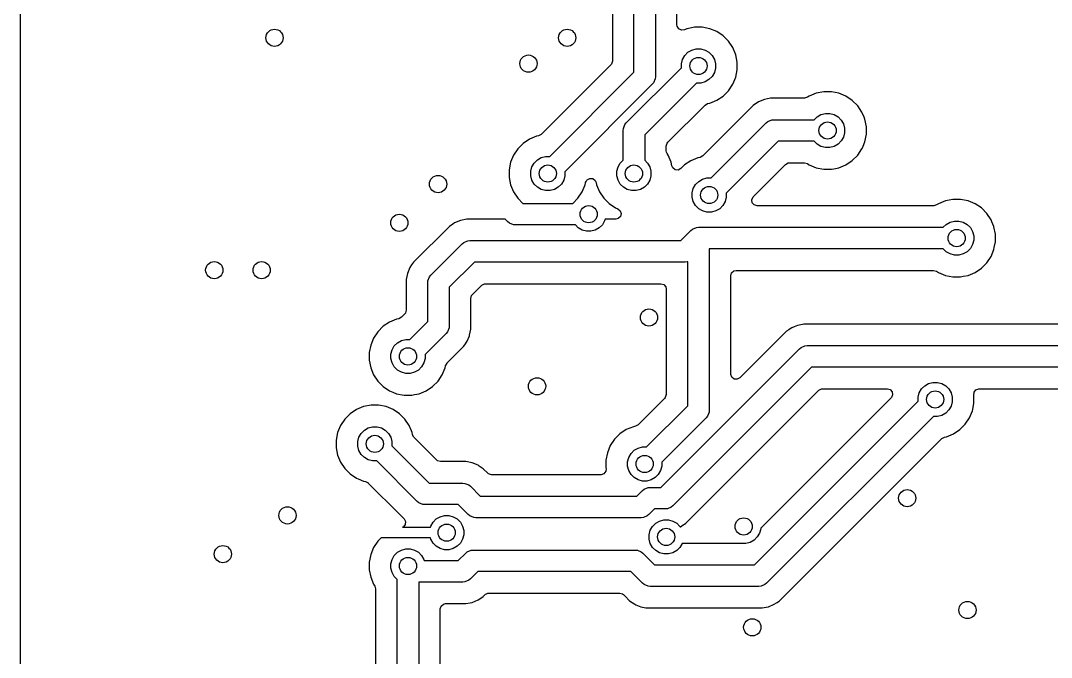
# Model space of a CAD drawing. Extents: x 2.03 to 8.88, y -5.74 to -2.97.
# Drawn here: x 2.028 to 2.97, y -4.264 to -3.681 of the extents above; entities that cross this region are included whole.
import ezdxf

# ---------------------------------------------------------------- set-up
doc = ezdxf.new("R2010")
doc.units = 0
doc.header["$MEASUREMENT"] = 0
doc.layers.add('BLACK', color=7, linetype='CONTINUOUS')

msp = doc.modelspace()

# ---------------------------------------------------------------- linework, layer by layer
at = {"layer": 'BLACK', "linetype": 'CONTINUOUS'}
for p, q in [((2.02758, -4.90665), (2.02758, -3.05134)), ((2.56888, -3.50103), (2.56888, -3.71822)), ((2.58858, -3.7284), (2.58858, -3.50394)), ((2.60827, -3.50801), (2.60827, -3.73248)), ((2.62797, -3.6851), (2.62797, -3.5182)), ((2.62812, -3.68631), (2.62797, -3.6851)), ((2.62953, -3.68868), (2.62812, -3.68631)), ((2.63199, -3.68991), (2.62953, -3.68868)), ((2.63472, -3.68961), (2.63199, -3.68991)), ((2.63699, -3.68868), (2.63472, -3.68961)), ((2.6373, -3.68855), (2.63699, -3.68868)), ((2.64415, -3.68719), (2.6373, -3.68855)), ((2.6373, -3.68855), (2.6373, -3.68855)), ((2.6373, -3.68855), (2.6373, -3.68855)), ((2.6373, -3.68855), (2.6373, -3.68855)), ((2.65113, -3.68719), (2.64415, -3.68719)), ((2.64415, -3.68719), (2.64415, -3.68719)), ((2.65798, -3.68855), (2.65113, -3.68719)), ((2.65113, -3.68719), (2.65113, -3.68719)), ((2.66443, -3.69122), (2.65798, -3.68855)), ((2.65798, -3.68855), (2.65798, -3.68855)), ((2.67024, -3.6951), (2.66443, -3.69122)), ((2.66443, -3.69122), (2.66443, -3.69122)), ((2.67518, -3.70004), (2.67024, -3.6951)), ((2.67024, -3.6951), (2.67024, -3.6951)), ((2.67906, -3.70584), (2.67518, -3.70004)), ((2.67518, -3.70004), (2.67518, -3.70004)), ((2.63309, -3.71661), (2.63514, -3.71305)), ((2.63514, -3.71305), (2.63805, -3.71014)), ((2.63805, -3.71014), (2.64161, -3.70809)), ((2.64161, -3.70809), (2.64558, -3.70702)), ((2.64558, -3.70702), (2.64969, -3.70702)), ((2.64969, -3.70702), (2.65366, -3.70809)), ((2.65366, -3.70809), (2.65722, -3.71014)), ((2.65722, -3.71014), (2.66013, -3.71305)), ((2.66013, -3.71305), (2.66219, -3.71661)), ((2.68173, -3.7123), (2.67906, -3.70584)), ((2.67906, -3.70584), (2.67906, -3.70584)), ((2.68309, -3.71915), (2.68173, -3.7123)), ((2.68173, -3.7123), (2.68173, -3.7123)), ((2.56745, -3.72167), (2.50385, -3.78527)), ((2.5681, -3.72086), (2.56745, -3.72167)), ((2.56888, -3.71822), (2.5681, -3.72086)), ((2.58162, -3.77473), (2.63202, -3.72433)), ((2.63202, -3.72058), (2.63309, -3.71661)), ((2.63202, -3.72433), (2.63202, -3.72058)), ((2.66219, -3.71661), (2.66325, -3.72058)), ((2.66325, -3.72058), (2.66325, -3.72469)), ((2.68309, -3.72613), (2.68309, -3.71915)), ((2.68309, -3.71915), (2.68309, -3.71915)), ((2.51154, -3.80545), (2.58858, -3.7284)), ((2.60827, -3.73248), (2.60808, -3.7344)), ((2.66013, -3.73222), (2.65722, -3.73513)), ((2.66219, -3.72866), (2.66013, -3.73222)), ((2.66325, -3.72469), (2.66219, -3.72866)), ((2.67906, -3.73943), (2.68173, -3.73298)), ((2.68173, -3.73297), (2.68309, -3.72613)), ((2.68173, -3.73298), (2.68173, -3.73297)), ((2.68309, -3.72613), (2.68309, -3.72613)), ((2.60538, -3.73944), (2.52546, -3.81937)), ((2.64594, -3.73825), (2.59843, -3.78577)), ((2.60661, -3.73795), (2.60538, -3.73944)), ((2.60808, -3.7344), (2.60661, -3.73795)), ((2.60808, -3.7344), (2.60808, -3.7344)), ((2.64969, -3.73825), (2.64594, -3.73825)), ((2.65366, -3.73719), (2.64969, -3.73825)), ((2.65722, -3.73513), (2.65366, -3.73719)), ((2.67518, -3.74524), (2.67906, -3.73943)), ((2.66443, -3.75406), (2.67024, -3.75018)), ((2.67024, -3.75018), (2.67518, -3.74524)), ((2.71363, -3.75215), (2.70792, -3.75328)), ((2.74467, -3.75215), (2.71363, -3.75215)), ((2.74476, -3.75214), (2.74467, -3.75215)), ((2.74739, -3.75132), (2.74476, -3.75214)), ((2.74895, -3.75028), (2.74739, -3.75132)), ((2.75541, -3.7476), (2.74895, -3.75028)), ((2.74895, -3.75028), (2.74895, -3.75028)), ((2.76226, -3.74624), (2.75541, -3.7476)), ((2.75541, -3.7476), (2.75541, -3.7476)), ((2.76924, -3.74624), (2.76226, -3.74624)), ((2.76226, -3.74624), (2.76226, -3.74624)), ((2.77609, -3.7476), (2.76924, -3.74624)), ((2.76924, -3.74624), (2.76924, -3.74624)), ((2.78254, -3.75027), (2.77609, -3.7476)), ((2.77609, -3.7476), (2.77609, -3.7476)), ((2.78254, -3.75028), (2.78254, -3.75027)), ((2.78835, -3.75415), (2.78254, -3.75028)), ((2.61956, -3.7925), (2.65363, -3.75843)), ((2.6977, -3.75874), (2.65149, -3.80495)), ((2.65363, -3.75843), (2.65604, -3.75711)), ((2.65604, -3.75711), (2.65612, -3.7571)), ((2.65612, -3.7571), (2.65798, -3.75673)), ((2.65798, -3.75673), (2.66443, -3.75406)), ((2.70254, -3.75551), (2.6977, -3.75874)), ((2.6977, -3.75874), (2.6977, -3.75874)), ((2.70792, -3.75328), (2.70254, -3.75551)), ((2.70254, -3.75551), (2.70254, -3.75551)), ((2.70792, -3.75328), (2.70792, -3.75328)), ((2.78835, -3.75416), (2.78835, -3.75415)), ((2.79329, -3.75909), (2.78835, -3.75416)), ((2.79717, -3.7649), (2.79329, -3.75909)), ((2.79329, -3.75909), (2.79329, -3.75909)), ((2.75351, -3.77185), (2.75616, -3.7692)), ((2.75616, -3.7692), (2.75972, -3.76714)), ((2.75972, -3.76714), (2.76369, -3.76608)), ((2.76369, -3.76608), (2.7678, -3.76608)), ((2.7678, -3.76608), (2.77177, -3.76714)), ((2.77177, -3.76714), (2.77533, -3.7692)), ((2.77533, -3.7692), (2.77824, -3.77211)), ((2.79909, -3.76955), (2.79717, -3.7649)), ((2.79717, -3.7649), (2.79717, -3.7649)), ((2.79981, -3.77128), (2.79909, -3.76955)), ((2.79984, -3.77135), (2.79981, -3.77128)), ((2.8012, -3.7782), (2.79984, -3.77135)), ((2.79984, -3.77135), (2.79984, -3.77135)), ((2.57874, -3.78169), (2.57893, -3.77977)), ((2.57893, -3.77977), (2.5804, -3.77622)), ((2.5804, -3.77622), (2.58162, -3.77473)), ((2.5804, -3.77622), (2.5804, -3.77622)), ((2.65917, -3.82513), (2.70958, -3.77473)), ((2.70958, -3.77473), (2.71107, -3.77351)), ((2.71107, -3.77351), (2.71462, -3.77204)), ((2.71107, -3.77351), (2.71107, -3.77351)), ((2.71462, -3.77204), (2.71654, -3.77185)), ((2.71654, -3.77185), (2.75351, -3.77185)), ((2.77824, -3.77211), (2.7803, -3.77567)), ((2.7803, -3.77567), (2.78136, -3.77964)), ((2.78136, -3.77964), (2.78136, -3.78375)), ((2.8012, -3.78518), (2.8012, -3.7782)), ((2.8012, -3.7782), (2.8012, -3.7782)), ((2.8012, -3.7782), (2.8012, -3.7782)), ((2.49305, -3.78965), (2.48724, -3.79352)), ((2.4995, -3.78697), (2.49305, -3.78964)), ((2.49305, -3.78964), (2.49305, -3.78965)), ((2.50135, -3.7866), (2.4995, -3.78697)), ((2.4995, -3.78697), (2.4995, -3.78697)), ((2.50144, -3.78659), (2.50135, -3.7866)), ((2.50385, -3.78527), (2.50144, -3.78659)), ((2.57874, -3.80882), (2.57874, -3.78169)), ((2.59843, -3.78577), (2.59843, -3.80882)), ((2.7803, -3.78772), (2.77824, -3.79128)), ((2.78136, -3.78375), (2.7803, -3.78772)), ((2.79984, -3.79203), (2.8012, -3.78518)), ((2.4823, -3.79846), (2.47842, -3.80427)), ((2.48724, -3.79353), (2.4823, -3.79846)), ((2.4823, -3.79846), (2.4823, -3.79846)), ((2.48724, -3.79352), (2.48724, -3.79353)), ((2.61813, -3.79595), (2.6189, -3.79331)), ((2.61813, -3.79999), (2.61813, -3.79595)), ((2.6189, -3.79331), (2.61956, -3.7925)), ((2.72061, -3.79154), (2.67309, -3.83905)), ((2.75351, -3.79154), (2.72061, -3.79154)), ((2.75616, -3.79419), (2.75351, -3.79154)), ((2.75972, -3.79624), (2.75616, -3.79419)), ((2.76369, -3.79731), (2.75972, -3.79624)), ((2.7678, -3.79731), (2.76369, -3.79731)), ((2.77177, -3.79624), (2.7678, -3.79731)), ((2.77533, -3.79419), (2.77177, -3.79624)), ((2.77824, -3.79128), (2.77533, -3.79419)), ((2.79329, -3.80429), (2.79717, -3.79849)), ((2.79717, -3.79849), (2.79735, -3.79804)), ((2.79735, -3.79804), (2.79815, -3.79611)), ((2.79815, -3.79611), (2.79984, -3.79203)), ((2.47842, -3.80427), (2.47575, -3.81072)), ((2.47842, -3.80427), (2.47842, -3.80427)), ((2.49735, -3.81148), (2.50026, -3.80857)), ((2.50026, -3.80857), (2.50382, -3.80651)), ((2.50382, -3.80651), (2.50779, -3.80545)), ((2.50779, -3.80545), (2.51154, -3.80545)), ((2.57609, -3.81148), (2.57874, -3.80882)), ((2.59843, -3.80882), (2.60108, -3.81148)), ((2.61813, -3.80008), (2.61813, -3.79999)), ((2.61815, -3.80015), (2.61813, -3.80008)), ((2.61833, -3.80136), (2.61815, -3.80015)), ((2.61873, -3.80199), (2.61833, -3.80136)), ((2.61895, -3.8027), (2.61873, -3.80199)), ((2.62, -3.80427), (2.61895, -3.8027)), ((2.62267, -3.81072), (2.62, -3.80427)), ((2.62, -3.80427), (2.62, -3.80427)), ((2.62, -3.80427), (2.62, -3.80427)), ((2.64714, -3.80666), (2.64069, -3.80933)), ((2.64899, -3.80629), (2.64714, -3.80666)), ((2.64714, -3.80666), (2.64714, -3.80666)), ((2.64907, -3.80627), (2.64899, -3.80629)), ((2.65149, -3.80495), (2.64907, -3.80627)), ((2.78254, -3.81311), (2.78835, -3.80923)), ((2.78835, -3.80923), (2.79329, -3.80429)), ((2.47575, -3.81072), (2.47439, -3.81757)), ((2.47439, -3.81757), (2.47439, -3.82455)), ((2.47575, -3.81072), (2.47575, -3.81072)), ((2.49423, -3.81901), (2.49529, -3.81504)), ((2.49529, -3.81504), (2.49735, -3.81148)), ((2.57297, -3.81901), (2.57403, -3.81504)), ((2.57403, -3.81504), (2.57609, -3.81148)), ((2.60108, -3.81148), (2.60313, -3.81504)), ((2.60313, -3.81504), (2.6042, -3.81901)), ((2.62333, -3.81402), (2.62267, -3.81072)), ((2.62421, -3.81599), (2.62333, -3.81402)), ((2.62641, -3.81764), (2.62421, -3.81599)), ((2.62916, -3.81784), (2.62641, -3.81764)), ((2.63157, -3.81652), (2.62916, -3.81784)), ((2.63488, -3.81321), (2.63157, -3.81652)), ((2.64069, -3.80933), (2.63488, -3.81321)), ((2.64069, -3.80933), (2.64069, -3.80933)), ((2.69778, -3.84224), (2.72734, -3.81267)), ((2.72734, -3.81267), (2.72976, -3.81135)), ((2.72976, -3.81135), (2.7308, -3.81124)), ((2.7308, -3.81124), (2.74467, -3.81124)), ((2.74467, -3.81124), (2.74731, -3.81202)), ((2.74731, -3.81202), (2.74739, -3.81206)), ((2.74739, -3.81206), (2.74895, -3.81311)), ((2.74895, -3.81311), (2.74895, -3.81311)), ((2.74895, -3.81311), (2.74895, -3.81311)), ((2.74895, -3.81311), (2.75541, -3.81578)), ((2.75541, -3.81578), (2.75541, -3.81578)), ((2.75541, -3.81578), (2.75541, -3.81578)), ((2.75541, -3.81578), (2.76226, -3.81715)), ((2.76226, -3.81715), (2.76226, -3.81715)), ((2.76226, -3.81715), (2.76226, -3.81715)), ((2.76226, -3.81715), (2.76924, -3.81715)), ((2.76924, -3.81715), (2.77152, -3.81669)), ((2.76924, -3.81715), (2.76924, -3.81715)), ((2.77152, -3.81669), (2.77609, -3.81578)), ((2.77609, -3.81578), (2.78254, -3.81311)), ((2.77609, -3.81578), (2.77609, -3.81578)), ((2.77609, -3.81578), (2.77609, -3.81578)), ((2.47439, -3.82455), (2.47575, -3.8314)), ((2.49423, -3.82312), (2.49423, -3.81901)), ((2.49529, -3.82709), (2.49423, -3.82312)), ((2.49735, -3.83065), (2.49529, -3.82709)), ((2.52439, -3.82709), (2.52234, -3.83065)), ((2.52546, -3.82312), (2.52439, -3.82709)), ((2.52546, -3.81937), (2.52546, -3.82312)), ((2.54501, -3.8282), (2.54558, -3.82712)), ((2.54558, -3.82712), (2.54563, -3.82706)), ((2.54563, -3.82706), (2.54584, -3.82685)), ((2.54584, -3.82685), (2.54826, -3.82553)), ((2.54826, -3.82553), (2.551, -3.82573)), ((2.551, -3.82573), (2.5532, -3.82737)), ((2.5532, -3.82737), (2.55408, -3.82935)), ((2.57297, -3.82312), (2.57297, -3.81901)), ((2.57403, -3.82709), (2.57297, -3.82312)), ((2.57609, -3.83065), (2.57403, -3.82709)), ((2.60313, -3.82709), (2.60108, -3.83065)), ((2.6042, -3.82312), (2.60313, -3.82709)), ((2.6042, -3.81901), (2.6042, -3.82312)), ((2.64789, -3.82825), (2.65145, -3.8262)), ((2.65145, -3.8262), (2.65542, -3.82513)), ((2.65542, -3.82513), (2.65917, -3.82513)), ((2.47575, -3.8314), (2.47575, -3.8314)), ((2.47575, -3.8314), (2.47842, -3.83786)), ((2.50026, -3.83356), (2.49735, -3.83065)), ((2.50382, -3.83561), (2.50026, -3.83356)), ((2.50779, -3.83668), (2.50382, -3.83561)), ((2.5119, -3.83668), (2.50779, -3.83668)), ((2.51587, -3.83561), (2.5119, -3.83668)), ((2.51943, -3.83356), (2.51587, -3.83561)), ((2.52234, -3.83065), (2.51943, -3.83356)), ((2.54126, -3.83786), (2.54393, -3.8314)), ((2.54393, -3.8314), (2.5443, -3.82955)), ((2.5443, -3.82955), (2.54438, -3.8294)), ((2.54438, -3.82923), (2.54501, -3.8282)), ((2.54438, -3.8294), (2.54438, -3.82923)), ((2.55408, -3.82935), (2.55449, -3.8314)), ((2.55449, -3.8314), (2.55449, -3.8314)), ((2.55449, -3.8314), (2.55716, -3.83786)), ((2.579, -3.83356), (2.57609, -3.83065)), ((2.58256, -3.83561), (2.579, -3.83356)), ((2.58653, -3.83668), (2.58256, -3.83561)), ((2.59064, -3.83668), (2.58653, -3.83668)), ((2.59461, -3.83561), (2.59064, -3.83668)), ((2.59817, -3.83356), (2.59461, -3.83561)), ((2.60108, -3.83065), (2.59817, -3.83356)), ((2.64187, -3.83869), (2.64293, -3.83472)), ((2.64293, -3.83472), (2.64499, -3.83116)), ((2.64499, -3.83116), (2.64789, -3.82825)), ((2.47842, -3.83786), (2.47842, -3.83786)), ((2.47842, -3.83786), (2.4823, -3.84366)), ((2.4823, -3.84366), (2.4823, -3.84366)), ((2.4823, -3.84366), (2.48707, -3.84843)), ((2.53262, -3.84843), (2.53738, -3.84366)), ((2.53738, -3.84366), (2.54126, -3.83786)), ((2.55716, -3.83786), (2.55716, -3.83786)), ((2.55716, -3.83786), (2.56104, -3.84366)), ((2.56104, -3.84366), (2.56104, -3.84366)), ((2.56104, -3.84366), (2.56598, -3.8486)), ((2.64187, -3.8428), (2.64187, -3.83869)), ((2.64293, -3.84677), (2.64187, -3.8428)), ((2.64499, -3.85033), (2.64293, -3.84677)), ((2.67203, -3.84677), (2.66997, -3.85033)), ((2.67309, -3.8428), (2.67203, -3.84677)), ((2.67309, -3.83905), (2.67309, -3.8428)), ((2.6964, -3.84499), (2.69754, -3.84249)), ((2.69679, -3.84772), (2.6964, -3.84499)), ((2.69754, -3.84249), (2.69778, -3.84224)), ((2.87352, -3.84603), (2.86706, -3.8487)), ((2.88037, -3.84467), (2.87352, -3.84603)), ((2.87352, -3.84603), (2.87352, -3.84603)), ((2.88735, -3.84467), (2.88037, -3.84467)), ((2.88037, -3.84467), (2.88037, -3.84467)), ((2.8942, -3.84603), (2.88735, -3.84467)), ((2.88735, -3.84467), (2.88735, -3.84467)), ((2.90065, -3.8487), (2.8942, -3.84603)), ((2.8942, -3.84603), (2.8942, -3.84603)), ((2.48707, -3.84843), (2.53262, -3.84843)), ((2.56598, -3.8486), (2.56598, -3.8486)), ((2.56598, -3.8486), (2.57179, -3.85248)), ((2.57179, -3.85248), (2.57179, -3.85248)), ((2.57179, -3.85248), (2.57397, -3.85338)), ((2.57397, -3.85338), (2.57611, -3.85511)), ((2.57611, -3.85511), (2.57698, -3.85772)), ((2.64789, -3.85324), (2.64499, -3.85033)), ((2.65145, -3.8553), (2.64789, -3.85324)), ((2.65542, -3.85636), (2.65145, -3.8553)), ((2.65954, -3.85636), (2.65542, -3.85636)), ((2.66351, -3.8553), (2.65954, -3.85636)), ((2.66707, -3.85324), (2.66351, -3.8553)), ((2.66997, -3.85033), (2.66707, -3.85324)), ((2.69859, -3.8498), (2.69679, -3.84772)), ((2.70123, -3.85057), (2.69859, -3.8498)), ((2.86278, -3.85057), (2.70123, -3.85057)), ((2.86287, -3.85057), (2.86278, -3.85057)), ((2.8655, -3.84975), (2.86287, -3.85057)), ((2.86706, -3.8487), (2.8655, -3.84975)), ((2.86706, -3.8487), (2.86706, -3.8487)), ((2.90646, -3.85258), (2.90065, -3.8487)), ((2.90065, -3.8487), (2.90065, -3.8487)), ((2.9114, -3.85752), (2.90646, -3.85258)), ((2.90646, -3.85258), (2.90646, -3.85258)), ((2.42996, -3.86391), (2.42459, -3.86614)), ((2.43567, -3.86278), (2.42996, -3.86391)), ((2.42996, -3.86391), (2.42996, -3.86391)), ((2.4709, -3.86278), (2.43567, -3.86278)), ((2.47336, -3.86523), (2.4709, -3.86278)), ((2.47485, -3.86645), (2.47336, -3.86523)), ((2.56179, -3.86429), (2.55974, -3.86785)), ((2.5622, -3.86278), (2.56179, -3.86429)), ((2.5721, -3.86278), (2.5622, -3.86278)), ((2.57429, -3.86226), (2.5721, -3.86278)), ((2.5763, -3.86038), (2.57429, -3.86226)), ((2.57698, -3.85772), (2.5763, -3.86038)), ((2.87427, -3.86762), (2.87783, -3.86557)), ((2.87783, -3.86557), (2.8818, -3.8645)), ((2.8818, -3.8645), (2.88591, -3.8645)), ((2.88591, -3.8645), (2.88988, -3.86557)), ((2.88988, -3.86557), (2.89345, -3.86762)), ((2.91528, -3.86332), (2.9114, -3.85752)), ((2.9114, -3.85752), (2.9114, -3.85752)), ((2.91528, -3.86333), (2.91528, -3.86332)), ((2.91608, -3.86526), (2.91528, -3.86333)), ((2.91778, -3.86937), (2.91608, -3.86526)), ((2.41975, -3.86937), (2.38689, -3.90223)), ((2.4229, -3.86727), (2.41975, -3.86937)), ((2.41975, -3.86937), (2.41975, -3.86937)), ((2.42459, -3.86614), (2.4229, -3.86727)), ((2.4229, -3.86727), (2.4229, -3.86727)), ((2.42459, -3.86614), (2.42459, -3.86614)), ((2.42459, -3.86614), (2.42459, -3.86614)), ((2.47839, -3.86792), (2.47485, -3.86645)), ((2.47485, -3.86645), (2.47485, -3.86645)), ((2.48031, -3.86811), (2.47839, -3.86792)), ((2.53501, -3.86811), (2.48031, -3.86811)), ((2.53766, -3.87076), (2.53501, -3.86811)), ((2.54122, -3.87282), (2.53766, -3.87076)), ((2.54519, -3.87388), (2.54122, -3.87282)), ((2.5493, -3.87388), (2.54519, -3.87388)), ((2.55327, -3.87282), (2.5493, -3.87388)), ((2.55683, -3.87076), (2.55327, -3.87282)), ((2.55974, -3.86785), (2.55683, -3.87076)), ((2.63136, -3.88248), (2.64068, -3.87316)), ((2.64068, -3.87316), (2.64217, -3.87193)), ((2.64217, -3.87193), (2.64572, -3.87046)), ((2.64217, -3.87193), (2.64217, -3.87193)), ((2.64572, -3.87046), (2.64764, -3.87028)), ((2.64764, -3.87028), (2.87162, -3.87028)), ((2.87162, -3.87028), (2.87427, -3.86762)), ((2.89345, -3.86762), (2.89635, -3.87053)), ((2.89635, -3.87053), (2.89841, -3.87409)), ((2.89841, -3.87409), (2.89947, -3.87806)), ((2.91795, -3.86978), (2.91778, -3.86937)), ((2.91931, -3.87663), (2.91795, -3.86978)), ((2.91795, -3.86978), (2.91795, -3.86978)), ((2.43162, -3.88536), (2.43311, -3.88414)), ((2.43311, -3.88414), (2.43565, -3.88309)), ((2.43565, -3.88309), (2.43666, -3.88267)), ((2.43666, -3.88267), (2.43858, -3.88248)), ((2.43858, -3.88248), (2.63136, -3.88248)), ((2.89947, -3.88217), (2.89841, -3.88614)), ((2.89947, -3.87806), (2.89947, -3.88217)), ((2.91827, -3.88884), (2.91931, -3.88361)), ((2.91931, -3.88361), (2.91931, -3.87663)), ((2.91931, -3.87663), (2.91931, -3.87663)), ((2.91931, -3.88361), (2.91931, -3.88361)), ((2.40288, -3.9141), (2.43162, -3.88536)), ((2.87162, -3.88996), (2.65748, -3.88996)), ((2.65748, -3.88996), (2.65748, -4.0376)), ((2.87427, -3.89261), (2.87162, -3.88996)), ((2.87783, -3.89467), (2.87427, -3.89261)), ((2.89345, -3.89261), (2.88988, -3.89467)), ((2.89635, -3.8897), (2.89345, -3.89261)), ((2.89841, -3.88614), (2.89635, -3.8897)), ((2.91528, -3.89691), (2.91795, -3.89046)), ((2.91795, -3.89046), (2.91827, -3.88884)), ((2.38689, -3.90223), (2.38527, -3.90466)), ((2.44266, -3.90217), (2.41969, -3.92514)), ((2.63543, -3.90217), (2.44266, -3.90217)), ((2.63735, -3.90198), (2.63543, -3.90217)), ((2.6378, -3.90179), (2.63735, -3.90198)), ((2.6378, -4.03352), (2.6378, -3.90179)), ((2.8818, -3.89573), (2.87783, -3.89467)), ((2.88591, -3.89573), (2.8818, -3.89573)), ((2.88988, -3.89467), (2.88591, -3.89573)), ((2.90646, -3.90766), (2.9114, -3.90272)), ((2.9114, -3.90272), (2.91528, -3.89691)), ((2.38143, -3.91244), (2.3803, -3.91815)), ((2.38366, -3.90707), (2.38143, -3.91244)), ((2.38143, -3.91244), (2.38143, -3.91244)), ((2.38527, -3.90466), (2.38366, -3.90707)), ((2.38527, -3.90466), (2.38527, -3.90466)), ((2.67719, -3.91455), (2.67796, -3.91191)), ((2.67796, -3.91191), (2.68004, -3.91011)), ((2.68004, -3.91011), (2.68207, -3.90967)), ((2.68207, -3.90967), (2.86278, -3.90967)), ((2.86278, -3.90967), (2.86542, -3.91044)), ((2.86542, -3.91044), (2.8655, -3.91049)), ((2.8655, -3.91049), (2.86706, -3.91154)), ((2.86706, -3.91154), (2.86706, -3.91154)), ((2.86706, -3.91154), (2.86706, -3.91154)), ((2.86706, -3.91154), (2.87352, -3.91421)), ((2.8942, -3.91421), (2.90065, -3.91154)), ((2.90065, -3.91154), (2.90646, -3.90766)), ((2.3803, -3.91815), (2.3803, -3.94617)), ((2.4, -3.92106), (2.40019, -3.91914)), ((2.4, -3.95636), (2.4, -3.92106)), ((2.40019, -3.91914), (2.40166, -3.91559)), ((2.40166, -3.91559), (2.40288, -3.9141)), ((2.40166, -3.91559), (2.40166, -3.91559)), ((2.44939, -3.9233), (2.45181, -3.92198)), ((2.45181, -3.92198), (2.45284, -3.92187)), ((2.45284, -3.92187), (2.61321, -3.92187)), ((2.61321, -3.92187), (2.61585, -3.92265)), ((2.67719, -4.00459), (2.67719, -3.91455)), ((2.87352, -3.91421), (2.87352, -3.91421)), ((2.87352, -3.91421), (2.87352, -3.91421)), ((2.87352, -3.91421), (2.88037, -3.91557)), ((2.88037, -3.91557), (2.88037, -3.91557)), ((2.88037, -3.91557), (2.88037, -3.91557)), ((2.88037, -3.91557), (2.88735, -3.91557)), ((2.88735, -3.91557), (2.88973, -3.9151)), ((2.88735, -3.91557), (2.88735, -3.91557)), ((2.88973, -3.9151), (2.8942, -3.91421)), ((2.8942, -3.91421), (2.8942, -3.91421)), ((2.8942, -3.91421), (2.8942, -3.91421)), ((2.41969, -3.92514), (2.41969, -3.96043)), ((2.44082, -3.93187), (2.44939, -3.9233)), ((2.61585, -3.92265), (2.61765, -3.92472)), ((2.61765, -3.92472), (2.61809, -3.92675)), ((2.61809, -3.92675), (2.61809, -4.02334)), ((2.43939, -3.93532), (2.44016, -3.93268)), ((2.43939, -3.95752), (2.43939, -3.93532)), ((2.44016, -3.93268), (2.44082, -3.93187)), ((2.37887, -3.94962), (2.3759, -3.95259)), ((2.37952, -3.94881), (2.37887, -3.94962)), ((2.37955, -3.94871), (2.37952, -3.94881)), ((2.3797, -3.94851), (2.37955, -3.94871)), ((2.37995, -3.94733), (2.3797, -3.94851)), ((2.3803, -3.94617), (2.37995, -3.94733)), ((2.3651, -3.95697), (2.35929, -3.96085)), ((2.37155, -3.9543), (2.3651, -3.95697)), ((2.3651, -3.95697), (2.3651, -3.95697)), ((2.3734, -3.95393), (2.37155, -3.9543)), ((2.37155, -3.9543), (2.37155, -3.9543)), ((2.37348, -3.95391), (2.3734, -3.95393)), ((2.3759, -3.95259), (2.37348, -3.95391)), ((2.38358, -3.97277), (2.4, -3.95636)), ((2.43939, -3.96334), (2.43939, -3.95752)), ((2.73834, -3.95997), (2.73519, -3.96128)), ((2.74291, -3.95906), (2.73834, -3.95997)), ((2.73834, -3.95997), (2.73834, -3.95997)), ((2.74405, -3.95884), (2.74291, -3.95906)), ((2.74291, -3.95906), (2.74291, -3.95906)), ((3.03011, -3.95884), (2.74405, -3.95884)), ((2.35435, -3.96579), (2.35047, -3.97159)), ((2.35929, -3.96085), (2.35435, -3.96579)), ((2.35435, -3.96579), (2.35435, -3.96579)), ((2.35929, -3.96085), (2.35929, -3.96085)), ((2.4168, -3.96739), (2.3975, -3.98669)), ((2.41803, -3.9659), (2.4168, -3.96739)), ((2.4195, -3.96235), (2.41803, -3.9659)), ((2.41969, -3.96043), (2.4195, -3.96235)), ((2.4195, -3.96235), (2.4195, -3.96235)), ((2.43805, -3.96955), (2.43825, -3.96905)), ((2.43825, -3.96905), (2.43939, -3.96334)), ((2.72812, -3.96544), (2.68552, -4.00804)), ((2.73035, -3.96395), (2.72812, -3.96543)), ((2.72812, -3.96543), (2.72812, -3.96544)), ((2.73144, -3.96322), (2.73035, -3.96395)), ((2.73296, -3.9622), (2.73144, -3.96322)), ((2.73519, -3.96128), (2.73296, -3.9622)), ((2.73519, -3.96128), (2.73519, -3.96128)), ((2.73519, -3.96128), (2.73519, -3.96128)), ((2.3478, -3.97804), (2.34644, -3.98489)), ((2.35047, -3.97159), (2.3478, -3.97804)), ((2.3478, -3.97804), (2.3478, -3.97804)), ((2.35047, -3.97159), (2.35047, -3.97159)), ((2.36734, -3.98236), (2.3694, -3.9788)), ((2.3694, -3.9788), (2.3723, -3.97589)), ((2.3723, -3.97589), (2.37586, -3.97384)), ((2.37586, -3.97384), (2.37983, -3.97277)), ((2.37983, -3.97277), (2.38358, -3.97277)), ((2.43279, -3.97927), (2.43387, -3.97766)), ((2.43387, -3.97766), (2.43603, -3.97443)), ((2.43603, -3.97443), (2.43805, -3.96955)), ((2.74149, -3.9802), (2.74504, -3.97873)), ((2.74504, -3.97873), (2.74696, -3.97854)), ((2.74504, -3.97873), (2.74504, -3.97873)), ((2.74696, -3.97854), (3.03894, -3.97854)), ((2.34644, -3.98489), (2.34644, -3.99188)), ((2.36628, -3.98633), (2.36734, -3.98236)), ((2.36628, -3.99044), (2.36628, -3.98633)), ((2.3975, -3.98669), (2.3975, -3.99044)), ((2.41768, -3.99438), (2.43279, -3.97927)), ((2.61316, -4.10827), (2.74, -3.98143)), ((2.74, -3.98143), (2.74149, -3.9802)), ((2.34644, -3.99188), (2.3478, -3.99873)), ((2.36734, -3.99441), (2.36628, -3.99044)), ((2.3694, -3.99797), (2.36734, -3.99441)), ((2.39644, -3.99441), (2.39438, -3.99797)), ((2.3975, -3.99044), (2.39644, -3.99441)), ((2.41598, -3.99873), (2.41635, -3.99688)), ((2.41635, -3.99688), (2.41762, -3.99444)), ((2.41762, -3.99444), (2.41768, -3.99438)), ((2.3478, -3.99873), (2.3478, -3.99873)), ((2.3478, -3.99873), (2.35047, -4.00518)), ((2.35047, -4.00518), (2.35047, -4.00518)), ((2.35047, -4.00518), (2.35435, -4.01099)), ((2.3723, -4.00088), (2.3694, -3.99797)), ((2.37586, -4.00294), (2.3723, -4.00088)), ((2.37983, -4.004), (2.37586, -4.00294)), ((2.38395, -4.004), (2.37983, -4.004)), ((2.38792, -4.00294), (2.38395, -4.004)), ((2.39148, -4.00088), (2.38792, -4.00294)), ((2.39438, -3.99797), (2.39148, -4.00088)), ((2.40943, -4.01099), (2.41331, -4.00518)), ((2.41331, -4.00518), (2.41598, -3.99873)), ((2.75104, -3.99823), (2.6242, -4.12507)), ((2.6772, -4.00494), (2.67719, -4.00459)), ((2.67816, -4.00751), (2.6772, -4.00494)), ((3.03894, -3.99823), (2.75104, -3.99823)), ((2.35435, -4.01099), (2.35435, -4.01099)), ((2.35435, -4.01099), (2.35929, -4.01592)), ((2.35929, -4.01592), (2.35929, -4.01592)), ((2.35929, -4.01592), (2.3651, -4.0198)), ((2.39868, -4.0198), (2.40449, -4.01592)), ((2.40449, -4.01592), (2.40943, -4.01099)), ((2.68036, -4.00916), (2.67816, -4.00751)), ((2.6831, -4.00936), (2.68036, -4.00916)), ((2.68552, -4.00804), (2.6831, -4.00936)), ((2.85168, -4.01817), (2.85459, -4.01526)), ((2.85459, -4.01526), (2.85815, -4.01321)), ((2.85815, -4.01321), (2.86212, -4.01214)), ((2.86212, -4.01214), (2.86623, -4.01214)), ((2.86623, -4.01214), (2.8702, -4.01321)), ((2.8702, -4.01321), (2.87376, -4.01526)), ((2.87376, -4.01526), (2.87667, -4.01817)), ((2.3651, -4.0198), (2.3651, -4.0198)), ((2.3651, -4.0198), (2.36805, -4.02103)), ((2.36805, -4.02103), (2.37155, -4.02248)), ((2.37155, -4.02248), (2.37155, -4.02248)), ((2.37155, -4.02248), (2.37155, -4.02248)), ((2.37155, -4.02248), (2.3784, -4.02384)), ((2.3784, -4.02384), (2.3784, -4.02384)), ((2.3784, -4.02384), (2.3784, -4.02384)), ((2.3784, -4.02384), (2.38538, -4.02384)), ((2.38538, -4.02384), (2.3879, -4.02334)), ((2.38538, -4.02384), (2.38538, -4.02384)), ((2.3879, -4.02334), (2.39223, -4.02248)), ((2.39223, -4.02248), (2.39868, -4.0198)), ((2.39223, -4.02248), (2.39223, -4.02248)), ((2.39223, -4.02248), (2.39223, -4.02248)), ((2.61732, -4.02598), (2.61666, -4.02679)), ((2.61809, -4.02334), (2.61732, -4.02598)), ((2.63607, -4.14106), (2.75777, -4.01936)), ((2.75777, -4.01936), (2.76018, -4.01804)), ((2.76018, -4.01804), (2.76122, -4.01793)), ((2.76122, -4.01793), (2.82042, -4.01793)), ((2.82042, -4.01793), (2.82306, -4.01871)), ((2.82306, -4.01871), (2.82486, -4.02079)), ((2.82411, -4.02601), (2.82388, -4.02627)), ((2.82526, -4.02351), (2.82411, -4.02601)), ((2.82486, -4.02079), (2.82526, -4.02351)), ((2.84856, -4.0257), (2.84962, -4.02173)), ((2.84856, -4.02945), (2.84856, -4.0257)), ((2.84962, -4.02173), (2.85168, -4.01817)), ((2.87667, -4.01817), (2.87872, -4.02173)), ((2.87872, -4.02173), (2.87979, -4.0257)), ((2.87979, -4.0257), (2.87979, -4.02981)), ((2.89953, -4.02377), (2.89977, -4.02103)), ((2.89963, -4.02426), (2.89953, -4.02377)), ((2.89963, -4.03125), (2.89963, -4.02426)), ((2.89977, -4.02103), (2.90146, -4.01886)), ((2.90146, -4.01886), (2.90405, -4.01794)), ((2.90405, -4.01794), (2.90432, -4.01793)), ((2.90432, -4.01793), (3.03011, -4.01793)), ((2.34126, -4.03433), (2.33481, -4.037)), ((2.34811, -4.03297), (2.34126, -4.03433)), ((2.34126, -4.03433), (2.34126, -4.03433)), ((2.35509, -4.03297), (2.34811, -4.03297)), ((2.34811, -4.03297), (2.34811, -4.03297)), ((2.36194, -4.03433), (2.35509, -4.03297)), ((2.35509, -4.03297), (2.35509, -4.03297)), ((2.3684, -4.037), (2.36194, -4.03433)), ((2.36194, -4.03433), (2.36194, -4.03433)), ((2.61666, -4.02679), (2.59243, -4.05102)), ((2.60012, -4.0712), (2.6378, -4.03352)), ((2.69888, -4.17913), (2.84856, -4.02945)), ((2.82388, -4.02627), (2.70459, -4.14555)), ((2.87872, -4.03378), (2.87667, -4.03734)), ((2.87979, -4.02981), (2.87872, -4.03378)), ((2.89848, -4.037), (2.89963, -4.03125)), ((2.89963, -4.03125), (2.89963, -4.03125)), ((2.329, -4.04088), (2.32406, -4.04582)), ((2.33481, -4.037), (2.329, -4.04088)), ((2.329, -4.04088), (2.329, -4.04088)), ((2.33481, -4.037), (2.33481, -4.037)), ((2.3742, -4.04088), (2.3684, -4.037)), ((2.3684, -4.037), (2.3684, -4.037)), ((2.37914, -4.04582), (2.3742, -4.04088)), ((2.3742, -4.04088), (2.3742, -4.04088)), ((2.6546, -4.04456), (2.61404, -4.08512)), ((2.65582, -4.04307), (2.6546, -4.04456)), ((2.65673, -4.04088), (2.65582, -4.04307)), ((2.65729, -4.03952), (2.65673, -4.04088)), ((2.65748, -4.0376), (2.65729, -4.03952)), ((2.86248, -4.04337), (2.70991, -4.19594)), ((2.86623, -4.04337), (2.86248, -4.04337)), ((2.8702, -4.04231), (2.86623, -4.04337)), ((2.87376, -4.04025), (2.8702, -4.04231)), ((2.87667, -4.03734), (2.87376, -4.04025)), ((2.89171, -4.05036), (2.89559, -4.04455)), ((2.89559, -4.04455), (2.89826, -4.0381)), ((2.89826, -4.0381), (2.89848, -4.037)), ((2.32018, -4.05163), (2.31751, -4.05808)), ((2.32406, -4.04582), (2.32018, -4.05163)), ((2.32018, -4.05163), (2.32018, -4.05163)), ((2.32406, -4.04582), (2.32406, -4.04582)), ((2.34202, -4.05593), (2.34558, -4.05387)), ((2.34558, -4.05387), (2.34955, -4.05281)), ((2.34955, -4.05281), (2.35366, -4.05281)), ((2.35366, -4.05281), (2.35763, -4.05387)), ((2.35763, -4.05387), (2.36119, -4.05593)), ((2.38302, -4.05163), (2.37914, -4.04582)), ((2.37914, -4.04582), (2.37914, -4.04582)), ((2.38502, -4.05647), (2.38302, -4.05163)), ((2.38302, -4.05163), (2.38302, -4.05163)), ((2.58808, -4.05272), (2.58163, -4.05539)), ((2.58993, -4.05235), (2.58808, -4.05272)), ((2.58808, -4.05272), (2.58808, -4.05272)), ((2.59002, -4.05233), (2.58993, -4.05235)), ((2.59243, -4.05102), (2.59002, -4.05233)), ((2.88677, -4.05529), (2.89171, -4.05036)), ((2.31751, -4.05808), (2.31615, -4.06493)), ((2.31751, -4.05808), (2.31751, -4.05808)), ((2.33599, -4.06637), (2.33705, -4.0624)), ((2.33705, -4.0624), (2.33911, -4.05883)), ((2.33911, -4.05883), (2.34202, -4.05593)), ((2.36119, -4.05593), (2.3641, -4.05883)), ((2.3641, -4.05883), (2.36615, -4.0624)), ((2.36615, -4.0624), (2.36722, -4.06637)), ((2.38569, -4.05808), (2.38502, -4.05647)), ((2.38606, -4.05993), (2.38569, -4.05808)), ((2.38608, -4.06002), (2.38606, -4.05993)), ((2.3874, -4.06243), (2.38608, -4.06002)), ((2.40816, -4.0832), (2.3874, -4.06243)), ((2.57583, -4.05927), (2.57089, -4.06421)), ((2.58163, -4.05539), (2.57583, -4.05927)), ((2.57583, -4.05927), (2.57583, -4.05927)), ((2.58163, -4.05539), (2.58163, -4.05539)), ((2.72179, -4.21193), (2.87017, -4.06355)), ((2.87017, -4.06355), (2.87258, -4.06223)), ((2.87258, -4.06223), (2.87266, -4.06222)), ((2.87266, -4.06222), (2.87451, -4.06185)), ((2.87451, -4.06185), (2.88097, -4.05917)), ((2.88097, -4.05917), (2.88677, -4.05529)), ((2.31615, -4.06493), (2.31615, -4.07191)), ((2.31615, -4.07191), (2.31751, -4.07876)), ((2.33599, -4.07048), (2.33599, -4.06637)), ((2.33705, -4.07445), (2.33599, -4.07048)), ((2.36722, -4.06637), (2.36722, -4.07012)), ((2.36722, -4.07012), (2.40143, -4.10433)), ((2.56701, -4.07002), (2.56433, -4.07647)), ((2.57089, -4.06421), (2.56701, -4.07002)), ((2.56701, -4.07002), (2.56701, -4.07002)), ((2.57089, -4.06421), (2.57089, -4.06421)), ((2.58884, -4.07432), (2.5924, -4.07226)), ((2.5924, -4.07226), (2.59637, -4.0712)), ((2.59637, -4.0712), (2.60012, -4.0712)), ((2.31751, -4.07876), (2.31751, -4.07876)), ((2.31751, -4.07876), (2.32018, -4.08521)), ((2.33911, -4.07801), (2.33705, -4.07445)), ((2.34202, -4.08092), (2.33911, -4.07801)), ((2.34558, -4.08297), (2.34202, -4.08092)), ((2.56433, -4.07647), (2.56297, -4.08332)), ((2.56433, -4.07647), (2.56433, -4.07647)), ((2.58281, -4.08476), (2.58388, -4.08078)), ((2.58388, -4.08078), (2.58593, -4.07722)), ((2.58593, -4.07722), (2.58884, -4.07432)), ((2.32018, -4.08521), (2.32018, -4.08521)), ((2.32018, -4.08521), (2.32406, -4.09102)), ((2.32406, -4.09102), (2.32406, -4.09102)), ((2.32406, -4.09102), (2.329, -4.09596)), ((2.34955, -4.08403), (2.34558, -4.08297)), ((2.3533, -4.08403), (2.34955, -4.08403)), ((2.39039, -4.12113), (2.3533, -4.08403)), ((2.40898, -4.08385), (2.40816, -4.0832)), ((2.41161, -4.08463), (2.40898, -4.08385)), ((2.43491, -4.08463), (2.41161, -4.08463)), ((2.44062, -4.08576), (2.43491, -4.08463)), ((2.43491, -4.08463), (2.43491, -4.08463)), ((2.446, -4.08799), (2.44062, -4.08576)), ((2.44062, -4.08576), (2.44062, -4.08576)), ((2.44718, -4.08878), (2.446, -4.08799)), ((2.446, -4.08799), (2.446, -4.08799)), ((2.45084, -4.09122), (2.44718, -4.08878)), ((2.45482, -4.0952), (2.45084, -4.09122)), ((2.56307, -4.0908), (2.56283, -4.09354)), ((2.56297, -4.08332), (2.56297, -4.0903)), ((2.56297, -4.0903), (2.56307, -4.0908)), ((2.58281, -4.08887), (2.58281, -4.08476)), ((2.58388, -4.09284), (2.58281, -4.08887)), ((2.61404, -4.08887), (2.61297, -4.09284)), ((2.61404, -4.08512), (2.61404, -4.08887)), ((2.329, -4.09596), (2.329, -4.09596)), ((2.329, -4.09596), (2.33481, -4.09984)), ((2.33481, -4.09984), (2.33481, -4.09984)), ((2.33481, -4.09984), (2.33648, -4.10053)), ((2.33648, -4.10053), (2.34126, -4.10251)), ((2.45563, -4.09586), (2.45482, -4.0952)), ((2.45827, -4.09663), (2.45563, -4.09586)), ((2.55828, -4.09663), (2.45827, -4.09663)), ((2.55854, -4.09663), (2.55828, -4.09663)), ((2.56114, -4.09571), (2.55854, -4.09663)), ((2.56283, -4.09354), (2.56114, -4.09571)), ((2.58593, -4.0964), (2.58388, -4.09284)), ((2.58884, -4.0993), (2.58593, -4.0964)), ((2.5924, -4.10136), (2.58884, -4.0993)), ((2.59637, -4.10242), (2.5924, -4.10136)), ((2.60445, -4.10136), (2.60048, -4.10242)), ((2.60801, -4.0993), (2.60445, -4.10136)), ((2.61092, -4.0964), (2.60801, -4.0993)), ((2.61297, -4.09284), (2.61092, -4.0964)), ((2.34126, -4.10251), (2.34311, -4.10288)), ((2.34311, -4.10288), (2.34555, -4.10415)), ((2.34555, -4.10415), (2.34561, -4.10422)), ((2.34561, -4.10422), (2.3744, -4.13301)), ((2.40143, -4.10433), (2.432, -4.10433)), ((2.432, -4.10433), (2.43392, -4.10452)), ((2.43392, -4.10452), (2.43747, -4.10599)), ((2.43747, -4.10599), (2.43747, -4.10599)), ((2.43747, -4.10599), (2.43896, -4.10721)), ((2.43896, -4.10721), (2.44808, -4.11634)), ((2.60048, -4.10242), (2.59637, -4.10242)), ((2.59647, -4.11115), (2.59797, -4.10993)), ((2.59797, -4.10993), (2.60151, -4.10846)), ((2.60151, -4.10846), (2.60343, -4.10827)), ((2.60151, -4.10846), (2.60151, -4.10846)), ((2.60343, -4.10827), (2.61316, -4.10827)), ((2.44808, -4.11634), (2.59129, -4.11634)), ((2.59129, -4.11634), (2.59647, -4.11115)), ((2.39189, -4.12236), (2.39039, -4.12113)), ((2.39543, -4.12383), (2.39189, -4.12236)), ((2.39189, -4.12236), (2.39189, -4.12236)), ((2.39735, -4.12402), (2.39543, -4.12383)), ((2.42792, -4.12402), (2.39735, -4.12402)), ((2.43705, -4.13314), (2.42792, -4.12402)), ((2.60751, -4.12795), (2.60232, -4.13314)), ((2.61724, -4.12795), (2.60751, -4.12795)), ((2.61916, -4.12776), (2.61724, -4.12795)), ((2.6227, -4.12629), (2.61916, -4.12776)), ((2.6242, -4.12507), (2.6227, -4.12629)), ((2.6227, -4.12629), (2.6227, -4.12629)), ((2.3744, -4.13301), (2.37833, -4.13694)), ((2.37833, -4.13694), (2.37965, -4.13935)), ((2.40483, -4.14002), (2.40774, -4.13711)), ((2.40774, -4.13711), (2.4113, -4.13506)), ((2.4113, -4.13506), (2.41527, -4.13399)), ((2.41527, -4.13399), (2.41938, -4.13399)), ((2.41938, -4.13399), (2.42335, -4.13506)), ((2.42335, -4.13506), (2.42691, -4.13711)), ((2.42691, -4.13711), (2.42982, -4.14002)), ((2.43854, -4.13436), (2.43705, -4.13314)), ((2.44209, -4.13583), (2.43854, -4.13436)), ((2.43854, -4.13436), (2.43854, -4.13436)), ((2.44401, -4.13602), (2.44209, -4.13583)), ((2.59536, -4.13602), (2.44401, -4.13602)), ((2.59728, -4.13583), (2.59536, -4.13602)), ((2.60083, -4.13436), (2.59728, -4.13583)), ((2.60232, -4.13314), (2.60083, -4.13436)), ((2.60083, -4.13436), (2.60083, -4.13436)), ((2.60852, -4.14105), (2.61208, -4.13899)), ((2.61208, -4.13899), (2.61605, -4.13793)), ((2.61605, -4.13793), (2.62017, -4.13793)), ((2.62017, -4.13793), (2.62414, -4.13899)), ((2.62414, -4.13899), (2.6277, -4.14105)), ((2.3778, -4.1443), (2.37693, -4.14469)), ((2.37693, -4.14469), (2.40248, -4.14469)), ((2.37945, -4.14209), (2.3778, -4.1443)), ((2.37965, -4.13935), (2.37945, -4.14209)), ((2.40248, -4.14469), (2.40277, -4.14358)), ((2.40277, -4.14358), (2.40483, -4.14002)), ((2.42982, -4.14002), (2.43187, -4.14358)), ((2.43187, -4.14358), (2.43294, -4.14755)), ((2.43294, -4.14755), (2.43294, -4.15166)), ((2.6025, -4.15149), (2.60356, -4.14752)), ((2.60356, -4.14752), (2.60562, -4.14396)), ((2.60562, -4.14396), (2.60852, -4.14105)), ((2.6277, -4.14105), (2.6306, -4.14396)), ((2.6306, -4.14396), (2.63088, -4.14444)), ((2.63088, -4.14444), (2.63123, -4.14429)), ((2.63123, -4.14429), (2.63379, -4.14258)), ((2.63379, -4.14258), (2.63493, -4.14182)), ((2.63379, -4.14258), (2.63379, -4.14258)), ((2.63379, -4.14258), (2.63379, -4.14258)), ((2.63493, -4.14182), (2.63607, -4.14106)), ((2.70459, -4.14603), (2.70353, -4.15)), ((2.70459, -4.14555), (2.70459, -4.14603)), ((2.35435, -4.15752), (2.35047, -4.16332)), ((2.35734, -4.15453), (2.35435, -4.15752)), ((2.35435, -4.15752), (2.35435, -4.15752)), ((2.40248, -4.15453), (2.35734, -4.15453)), ((2.40277, -4.15563), (2.40248, -4.15453)), ((2.40483, -4.15919), (2.40277, -4.15563)), ((2.43187, -4.15563), (2.42982, -4.15919)), ((2.43294, -4.15166), (2.43187, -4.15563)), ((2.6025, -4.1556), (2.6025, -4.15149)), ((2.60356, -4.15957), (2.6025, -4.1556)), ((2.69856, -4.15646), (2.695, -4.15852)), ((2.70147, -4.15356), (2.69856, -4.15646)), ((2.70353, -4.15), (2.70147, -4.15356)), ((2.35047, -4.16333), (2.3478, -4.16978)), ((2.35047, -4.16332), (2.35047, -4.16333)), ((2.3723, -4.16762), (2.37586, -4.16557)), ((2.37586, -4.16557), (2.37983, -4.1645)), ((2.37983, -4.1645), (2.38395, -4.1645)), ((2.38395, -4.1645), (2.38792, -4.16557)), ((2.38792, -4.16557), (2.39148, -4.16762)), ((2.40774, -4.1621), (2.40483, -4.15919)), ((2.4113, -4.16416), (2.40774, -4.1621)), ((2.41527, -4.16522), (2.4113, -4.16416)), ((2.41938, -4.16522), (2.41527, -4.16522)), ((2.42335, -4.16416), (2.41938, -4.16522)), ((2.42691, -4.1621), (2.42335, -4.16416)), ((2.42982, -4.15919), (2.42691, -4.1621)), ((2.43469, -4.16843), (2.43618, -4.16721)), ((2.43618, -4.16721), (2.43973, -4.16574)), ((2.43618, -4.16721), (2.43618, -4.16721)), ((2.43973, -4.16574), (2.44165, -4.16555)), ((2.44165, -4.16555), (2.58985, -4.16555)), ((2.58985, -4.16555), (2.59177, -4.16574)), ((2.59177, -4.16574), (2.59532, -4.16721)), ((2.59532, -4.16721), (2.59532, -4.16721)), ((2.59532, -4.16721), (2.59681, -4.16843)), ((2.60562, -4.16313), (2.60356, -4.15957)), ((2.60852, -4.16604), (2.60562, -4.16313)), ((2.61208, -4.16809), (2.60852, -4.16604)), ((2.6277, -4.16604), (2.62414, -4.16809)), ((2.6306, -4.16313), (2.6277, -4.16604)), ((2.63266, -4.15957), (2.6306, -4.16313)), ((2.6327, -4.15943), (2.63266, -4.15957)), ((2.68634, -4.15943), (2.6327, -4.15943)), ((2.68692, -4.15958), (2.68634, -4.15943)), ((2.69103, -4.15958), (2.68692, -4.15958)), ((2.695, -4.15852), (2.69103, -4.15958)), ((2.3478, -4.16978), (2.34644, -4.17663)), ((2.34644, -4.17663), (2.34644, -4.18361)), ((2.3478, -4.16978), (2.3478, -4.16978)), ((2.36628, -4.17806), (2.36734, -4.17409)), ((2.36734, -4.17409), (2.3694, -4.17053)), ((2.3694, -4.17053), (2.3723, -4.16762)), ((2.39148, -4.16762), (2.39438, -4.17053)), ((2.39438, -4.17053), (2.39644, -4.17409)), ((2.39644, -4.17409), (2.39674, -4.1752)), ((2.39674, -4.1752), (2.42792, -4.1752)), ((2.42792, -4.1752), (2.43469, -4.16843)), ((2.59681, -4.16843), (2.60751, -4.17913)), ((2.61605, -4.16916), (2.61208, -4.16809)), ((2.62017, -4.16916), (2.61605, -4.16916)), ((2.62414, -4.16809), (2.62017, -4.16916)), ((2.34644, -4.18361), (2.3478, -4.19046)), ((2.36628, -4.18217), (2.36628, -4.17806)), ((2.36734, -4.18614), (2.36628, -4.18217)), ((2.3694, -4.1897), (2.36734, -4.18614)), ((2.44572, -4.18524), (2.43896, -4.192)), ((2.58577, -4.18524), (2.44572, -4.18524)), ((2.59647, -4.19594), (2.58577, -4.18524)), ((2.60751, -4.17913), (2.69888, -4.17913)), ((2.3478, -4.19046), (2.3478, -4.19046)), ((2.3478, -4.19046), (2.35047, -4.19691)), ((2.37205, -4.19236), (2.3694, -4.1897)), ((2.37205, -4.39769), (2.37205, -4.19236)), ((2.432, -4.19488), (2.39173, -4.19488)), ((2.39173, -4.19488), (2.39173, -4.40177)), ((2.43392, -4.19469), (2.432, -4.19488)), ((2.43747, -4.19322), (2.43392, -4.19469)), ((2.43896, -4.192), (2.43747, -4.19322)), ((2.43747, -4.19322), (2.43747, -4.19322)), ((2.35047, -4.19691), (2.35047, -4.19691)), ((2.35047, -4.19691), (2.35047, -4.19691)), ((2.35047, -4.19691), (2.35152, -4.19848)), ((2.35152, -4.19848), (2.35234, -4.2011)), ((2.35234, -4.2011), (2.35234, -4.20119)), ((2.35234, -4.20119), (2.35234, -4.37408)), ((2.45388, -4.20559), (2.45487, -4.20505)), ((2.45487, -4.20505), (2.45528, -4.20501)), ((2.45528, -4.20501), (2.45537, -4.20497)), ((2.45537, -4.20497), (2.45547, -4.20499)), ((2.45547, -4.20499), (2.45591, -4.20494)), ((2.45591, -4.20494), (2.57559, -4.20494)), ((2.57559, -4.20494), (2.57823, -4.20572)), ((2.59797, -4.19716), (2.59647, -4.19594)), ((2.60151, -4.19863), (2.59797, -4.19716)), ((2.60343, -4.19882), (2.60151, -4.19863)), ((2.60151, -4.19863), (2.60151, -4.19863)), ((2.70295, -4.19882), (2.60343, -4.19882)), ((2.70487, -4.19863), (2.70295, -4.19882)), ((2.70842, -4.19716), (2.70487, -4.19863)), ((2.70991, -4.19594), (2.70842, -4.19716)), ((2.70842, -4.19716), (2.70842, -4.19716)), ((2.41429, -4.21503), (2.41632, -4.21459)), ((2.41632, -4.21459), (2.43491, -4.21459)), ((2.43491, -4.21459), (2.43875, -4.21382)), ((2.43875, -4.21382), (2.44062, -4.21345)), ((2.44062, -4.21345), (2.446, -4.21122)), ((2.446, -4.21122), (2.44858, -4.20949)), ((2.44858, -4.20949), (2.45084, -4.20799)), ((2.45084, -4.20799), (2.45264, -4.20619)), ((2.45264, -4.20619), (2.45284, -4.20603)), ((2.45284, -4.20603), (2.45388, -4.20559)), ((2.57823, -4.20572), (2.57904, -4.20637)), ((2.57904, -4.20637), (2.58048, -4.20781)), ((2.58048, -4.20781), (2.5846, -4.21193)), ((2.5846, -4.21193), (2.5846, -4.21193)), ((2.5846, -4.21193), (2.5846, -4.21193)), ((2.5846, -4.21193), (2.58944, -4.21516)), ((2.71695, -4.21516), (2.71889, -4.21387)), ((2.71889, -4.21387), (2.71951, -4.21345)), ((2.71951, -4.21345), (2.72075, -4.21262)), ((2.72075, -4.21262), (2.72179, -4.21193)), ((2.41144, -4.21947), (2.41221, -4.21683)), ((2.41144, -4.3321), (2.41144, -4.21947)), ((2.41221, -4.21683), (2.41429, -4.21503)), ((2.58944, -4.21516), (2.58944, -4.21516)), ((2.58944, -4.21516), (2.58944, -4.21516)), ((2.58944, -4.21516), (2.59043, -4.21557)), ((2.59043, -4.21557), (2.59043, -4.21557)), ((2.59043, -4.21557), (2.59043, -4.21557)), ((2.59043, -4.21557), (2.59481, -4.21739)), ((2.59481, -4.21739), (2.59939, -4.2183)), ((2.59939, -4.2183), (2.60014, -4.21845)), ((2.60014, -4.21845), (2.60052, -4.21852)), ((2.60052, -4.21852), (2.60052, -4.21852)), ((2.60052, -4.21852), (2.70586, -4.21852)), ((2.70586, -4.21852), (2.7097, -4.21776)), ((2.7097, -4.21776), (2.71157, -4.21739)), ((2.71157, -4.21739), (2.71695, -4.21516))]:
    msp.add_line(p, q, dxfattribs=at)
at = {"layer": 'BLACK'}
for centre in [(2.25984, -3.69685), (2.52756, -3.69685), (2.49213, -3.72047), (2.64764, -3.72264), (2.76575, -3.78169), (2.50984, -3.82106), (2.58858, -3.82106), (2.40945, -3.83071), (2.65748, -3.84075), (2.54724, -3.85827), (2.37402, -3.86614), (2.88386, -3.88012), (2.20472, -3.90945), (2.24803, -3.90945), (2.60236, -3.95276), (2.38189, -3.98839), (2.5, -4.01575), (2.86417, -4.02776), (2.3516, -4.06842), (2.59843, -4.08681), (2.83858, -4.11811), (2.27165, -4.13386), (2.68898, -4.14397), (2.41732, -4.14961), (2.61811, -4.15354), (2.2126, -4.16929), (2.38189, -4.18012), (2.8937, -4.22047), (2.69685, -4.23622)]:
    msp.add_circle(centre, 0.00787, dxfattribs=at)
at = {"layer": 'WHITE'}
for centre in [(2.25984, -3.69685), (2.52756, -3.69685), (2.49213, -3.72047), (2.64764, -3.72264), (2.76575, -3.78169), (2.50984, -3.82106), (2.58858, -3.82106), (2.40945, -3.83071), (2.65748, -3.84075), (2.54724, -3.85827), (2.37402, -3.86614), (2.88386, -3.88012), (2.20472, -3.90945), (2.24803, -3.90945), (2.60236, -3.95276), (2.38189, -3.98839), (2.5, -4.01575), (2.86417, -4.02776), (2.3516, -4.06842), (2.59843, -4.08681), (2.83858, -4.11811), (2.27165, -4.13386), (2.68898, -4.14397), (2.41732, -4.14961), (2.61811, -4.15354), (2.2126, -4.16929), (2.38189, -4.18012), (2.8937, -4.22047), (2.69685, -4.23622)]:
    msp.add_circle(centre, 0.00787, dxfattribs=at)

doc.saveas('drawing.dxf')
